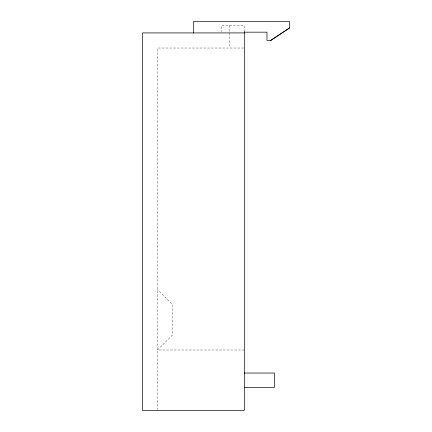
<?xml version="1.0" encoding="UTF-8"?>
<svg xmlns="http://www.w3.org/2000/svg" width="432" height="432" viewBox="0 0 432 432"><rect width="100%" height="100%" fill="white"/><g stroke="black" fill="none" stroke-linecap="round" stroke-linejoin="round"><path stroke-width="0.32" stroke-dasharray="2.16 1.62" d="M243.659 48.022L157.491 48.022L157.491 409.73M244.312 350.006L157.491 350.006L172.589 334.903L172.589 304.706L157.491 289.607M244.312 31.666L244.312 25.375L221.665 25.375L221.665 31.666M229.214 25.375L229.214 48.022"/><path stroke-width="0.65" d="M244.312 32.168L266.96 32.168L266.96 40.473L270.734 40.473L289.607 27.891L289.607 21.6L193.352 21.6L193.352 32.924M270.713 40.473L289.607 27.902M244.312 32.924L142.393 32.924L142.393 410.4L244.312 410.4L244.312 31.666M244.312 373.037L274.509 373.037L274.509 387.364L244.312 387.364"/></g></svg>
